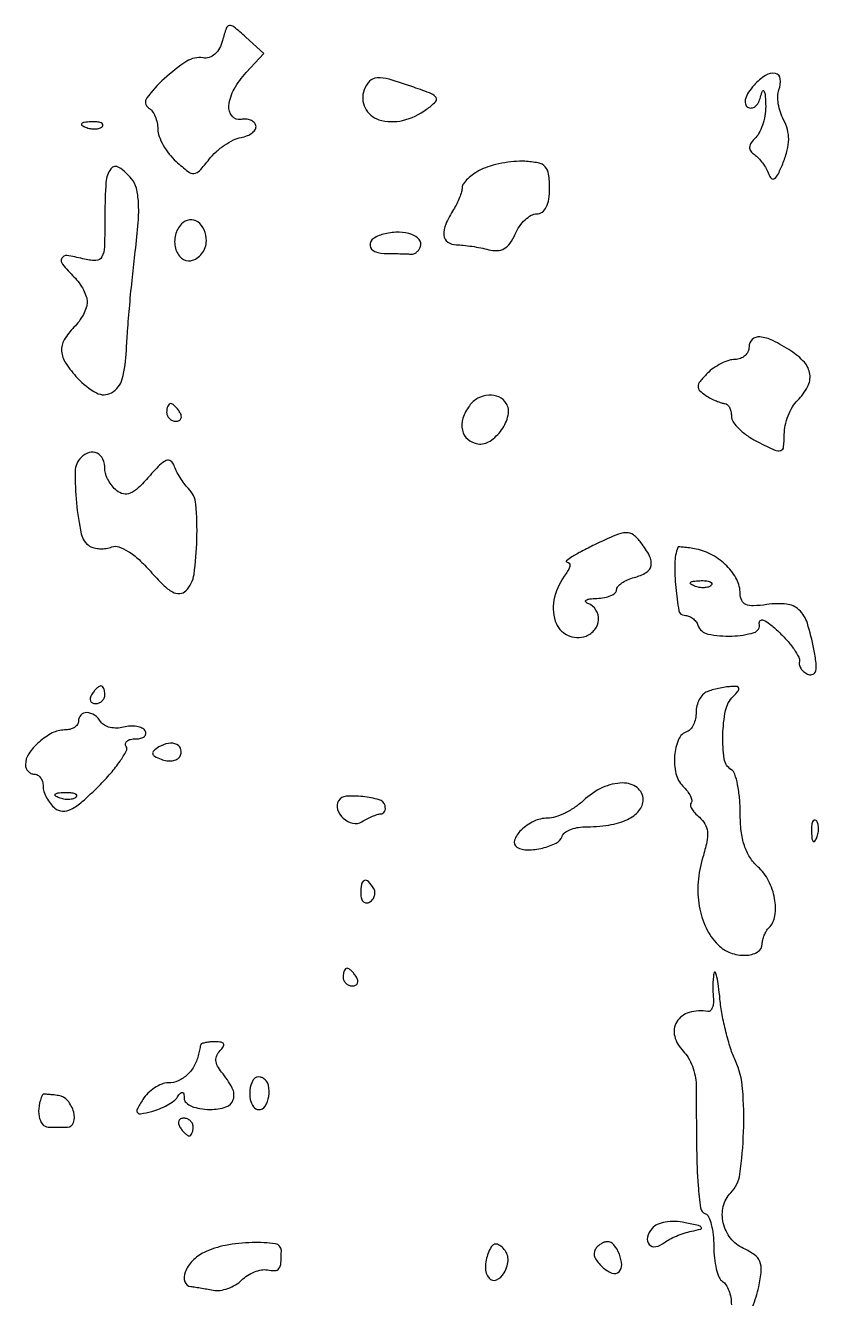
# Model space of a CAD drawing. Extents: x 0 to 5034, y 0 to 2560.
# Drawn here: x 3753 to 3842.9, y 1785.6 to 1929.9 of the extents above; entities that cross this region are included whole.
import ezdxf

# ---------------------------------------------------------------- set-up
doc = ezdxf.new("R2010")
doc.units = 0

msp = doc.modelspace()

# ---------------------------------------------------------------- linework, layer by layer
for points in [[(3775.329646, 1928.152567, -0.060496), (3774.980294, 1927.269257, -0.085868), (3774.457595, 1926.607844, -0.101381), (3773.816801, 1926.233574, -0.121531), (3773.122576, 1926.174648, 0.184631), (3771.286789, 1925.787295, 0.041938), (3768.722348, 1923.809613, 0.046331), (3766.7433, 1921.631044, 0.441207), (3766.950601, 1920.53053, -0.100859), (3767.352703, 1920.152454, -0.052089), (3767.691739, 1919.547846, -0.048772), (3767.922177, 1918.827248, -0.05306), (3768, 1918.095971, 0.089138), (3768.147126, 1917.277255, 0.039984), (3768.609984, 1916.282583, 0.037918), (3769.281956, 1915.281704, 0.042068), (3770.076541, 1914.430731, 0.017188), (3771.428688, 1913.289077, 0.185785), (3772.099816, 1913.081886, 0.19305), (3772.723135, 1913.382485, 0.01878), (3773.826541, 1914.685913, -0.04196), (3774.609017, 1915.52787, -0.034085), (3775.575032, 1916.293177, -0.035266), (3776.569528, 1916.877661, -0.071735), (3777.428887, 1917.16017, 0.050725), (3778.149042, 1917.363947, 0.07384), (3778.719353, 1917.693925, 0.097592), (3779.057966, 1918.092462, 0.189594), (3779.11331, 1918.5, 0.138696), (3778.909987, 1918.858935, 0.095695), (3778.519296, 1919.119935, 0.082174), (3778.001, 1919.243573, 0.068165), (3777.434423, 1919.206163, -0.279608), (3776.41062, 1919.572055, -0.200436), (3776.058293, 1920.76738, -0.09928), (3776.654074, 1922.647306, -0.062424), (3778.015518, 1924.516518), (3780.031035, 1926.661938), (3777.972588, 1928.524808, 0.010366), (3776.618733, 1929.699907, 0.211581), (3776.109416, 1929.844759, 0.283297), (3775.746737, 1929.544174, 0.017712)], [(3791.380002, 1922.547887, 0.21145), (3791.482663, 1920.510788, 0.203388), (3793.063202, 1919.173071, 0.135453), (3795.744449, 1919.087744, 0.098799), (3798.462221, 1920.348717, 0.03182), (3799.46309, 1921.183203, 0.348174), (3799.532405, 1921.667732, 0.169302), (3799.022867, 1922.10337, 0.00913), (3797.004127, 1922.848717, 0.011375), (3794.213098, 1923.751014, 0.086054), (3792.843145, 1923.913765, 0.190102), (3792.004076, 1923.529804, 0.100211)], [(3835.568504, 1923.075696, 0.037789), (3834.944957, 1922.2723, 0.076855), (3834.611807, 1921.54793, 0.120228), (3834.589755, 1920.973266, 0.206948), (3834.859175, 1920.587034, 0.170547), (3835.272132, 1920.496539, 0.138119), (3835.693013, 1920.672807, 0.100654), (3836.059359, 1921.108589, 0.060888), (3836.308317, 1921.737757, -0.026519), (3836.522464, 1922.410471, -0.595795), (3836.682899, 1922.432252, -0.138829), (3836.81339, 1922.080458, -0.00846), (3836.883999, 1920.95, -0.044885), (3836.836734, 1919.882565, -0.038676), (3836.601193, 1918.784331, -0.040511), (3836.226407, 1917.816795, -0.08391), (3835.758359, 1917.158359, 0.043773), (3835.245389, 1916.546748, 0.134216), (3835.064798, 1916.041981, 0.178726), (3835.188926, 1915.605341, 0.091386), (3835.608415, 1915.208359, -0.058781), (3836.065156, 1914.829084, -0.031696), (3836.535333, 1914.267456, -0.03109), (3836.947672, 1913.62622, -0.042331), (3837.230859, 1913, 0.120251), (3837.543457, 1912.522287, 0.372141), (3837.89912, 1912.508237, 0.113451), (3838.324966, 1913.043744, 0.01687), (3838.880946, 1914.315475, 0.033069), (3839.33901, 1915.734259, 0.059429), (3839.4943, 1916.946013, 0.067445), (3839.354334, 1918.05143, 0.057755), (3838.923139, 1919.143616, -0.04391), (3838.550385, 1920.016408, -0.039366), (3838.31907, 1920.973325, -0.041541), (3838.251317, 1921.869568, -0.089948), (3838.379323, 1922.546116, 0.116595), (3838.549045, 1923.802595, 0.333248), (3837.988923, 1924.414525, 0.194266), (3836.870243, 1924.190636, 0.063574)], [(3759.8125, 1918.316886, 0.051402), (3760.359369, 1918.160852, 0.05415), (3760.916927, 1918.123424, 0.060344), (3761.402231, 1918.202593, 0.126455), (3761.729167, 1918.395833, 0.296942), (3761.77538, 1918.614691, 0.208169), (3761.592839, 1918.799335, 0.077125), (3761.112848, 1918.910055, 0.028489), (3760.416667, 1918.921053, 0.018894), (3759.670344, 1918.862007, 0.168741), (3759.37858, 1918.720685, 0.470617), (3759.395823, 1918.538436, 0.054073)], [(3762, 1908.391592, -0.006409), (3761.953456, 1904.760599, -0.11033), (3761.66653, 1903.614974, -0.290193), (3760.989308, 1903.208338, -0.055503), (3759.5, 1903.410644, 0.025653), (3757.696344, 1903.766154, 0.32611), (3757.120498, 1903.461107, 0.294814), (3757.202874, 1902.779166, 0.022954), (3758.5, 1901.357143, -0.040041), (3759.074018, 1900.683011, -0.035483), (3759.559375, 1899.899107, -0.037213), (3759.894094, 1899.126992, -0.083862), (3760, 1898.5, -0.083862), (3759.894094, 1897.873008, -0.037213), (3759.559375, 1897.100893, -0.035483), (3759.074018, 1896.316989, -0.040041), (3758.5, 1895.642857, 0.063363), (3757.399002, 1894.220837, 0.151897), (3757.097251, 1892.936692, 0.129719), (3757.562466, 1891.572674, 0.040857), (3758.908972, 1889.867332, 0.079806), (3761.038556, 1888.209436, 0.259998), (3762.763382, 1888.220666, 0.203414), (3763.966947, 1889.790152, 0.053138), (3764.441146, 1893, -0.008642), (3764.568103, 1895.194879, -0.003586), (3764.812153, 1898.156007, -0.003546), (3765.118983, 1901.325876, -0.00457), (3765.448113, 1904.233215, 0.010969), (3765.778868, 1907.532097, 0.032654), (3765.807713, 1909.802098, 0.049087), (3765.565076, 1911.400217, 0.111446), (3765.013931, 1912.483215, 0.073304), (3763.593913, 1913.758436, 0.39979), (3762.668931, 1913.594634, 0.143628), (3762.118735, 1912.085359, 0.016068)], [(3804.640856, 1913.508267, 0.033406), (3803.820342, 1913.02831, 0.040301), (3803.124378, 1912.469388, 0.04469), (3802.635114, 1911.916355, 0.156047), (3802.484687, 1911.470467, -0.066171), (3802.413823, 1910.994918, -0.023686), (3802.192881, 1910.34445, -0.023014), (3801.880073, 1909.645531, -0.025217), (3801.512808, 1909, 0.040451), (3800.631158, 1907.334382, 0.122339), (3800.425018, 1906.077039, 0.221305), (3800.86538, 1905.301748, 0.153805), (3801.838484, 1904.986345, -0.023453), (3802.617654, 1904.943358, -0.011651), (3803.59943, 1904.81968, -0.011538), (3804.612994, 1904.643932, -0.016602), (3805.5, 1904.438149, 0.07507), (3806.47594, 1904.329068, 0.123856), (3807.267895, 1904.561099, 0.108571), (3807.92512, 1905.170619, 0.049122), (3808.5, 1906.201803, -0.04911), (3808.990065, 1907.080899, -0.052714), (3809.632188, 1907.824905, -0.059009), (3810.32193, 1908.333701, -0.130147), (3810.95, 1908.5, 0.160347), (3811.563544, 1908.701952, 0.118858), (3812.025636, 1909.252556, 0.07966), (3812.30995, 1910.163186, 0.035926), (3812.4, 1911.414828, 0.034232), (3812.291321, 1913.00033, 0.153549), (3811.898517, 1913.831259, 0.15904), (3811.109659, 1914.271527, 0.037483), (3809.590856, 1914.452627, 0.034329), (3808.358841, 1914.421964, 0.023754), (3806.978022, 1914.225947, 0.024035), (3805.662946, 1913.908894, 0.044492)], [(3770.6875, 1907.354167, 0.139875), (3769.991789, 1906.102924, 0.120414), (3770.00714, 1904.593531, 0.150235), (3770.685979, 1903.48154, 0.232753), (3771.75, 1903.190371, 0.098819), (3772.418387, 1903.462969, 0.081012), (3772.985938, 1903.987389, 0.079116), (3773.367985, 1904.677995, 0.087068), (3773.5, 1905.430362, 0.098108), (3773.247627, 1906.704185, 0.145948), (3772.536784, 1907.581376, 0.185843), (3771.595341, 1907.804219, 0.16403)], [(3793.75, 1906.242116, 0.083557), (3792.43486, 1905.708691, 0.290205), (3792.05056, 1904.920886, 0.289456), (3792.598837, 1904.235278, 0.083375), (3794, 1904, -0.003363), (3794.818868, 1903.994493, -0.003516), (3795.625469, 1903.977969, -0.003377), (3796.32196, 1903.954091, -0.015516), (3796.725, 1903.925, 0.123039), (3797.025881, 1903.967943, 0.078353), (3797.330228, 1904.15162, 0.070601), (3797.591741, 1904.443581, 0.067032), (3797.767264, 1904.801793, 0.262132), (3797.617533, 1905.576263, 0.131458), (3796.771817, 1906.161919, 0.084018), (3795.368473, 1906.412379, 0.056955)], [(3835, 1893.411516, -0.110551), (3834.879468, 1892.873033, -0.099966), (3834.538393, 1892.414633, -0.094867), (3834.028555, 1892.107166, -0.088607), (3833.428571, 1892, 0.078666), (3832.712241, 1891.886596, 0.038036), (3831.851467, 1891.532717, 0.036509), (3830.991021, 1891.018023, 0.043362), (3830.266392, 1890.409249, 0.023799), (3829.445484, 1889.50624, 0.155863), (3829.220665, 1888.944968, 0.220662), (3829.402071, 1888.466823, 0.052415), (3830.087821, 1887.924562, 0.020778), (3830.683521, 1887.581271, 0.020796), (3831.305485, 1887.288721, 0.02116), (3831.868137, 1887.079656, 0.07339), (3832.25, 1887.015313, -0.181256), (3832.536379, 1886.901251, -0.088621), (3832.779687, 1886.585388, -0.069538), (3832.944591, 1886.120299, -0.050514), (3833, 1885.573242, 0.153729), (3833.205137, 1884.921808, 0.047084), (3833.88125, 1884.125968, 0.042146), (3834.851867, 1883.327787, 0.035324), (3836, 1882.649887, 0.009194), (3837.937403, 1881.727473, 0.177764), (3838.590195, 1881.679005, 0.306703), (3838.926787, 1882.080357, 0.025674), (3839, 1883.505216, -0.054294), (3839.110049, 1884.51568, -0.038615), (3839.440625, 1885.606889, -0.039126), (3839.925344, 1886.611463, -0.064496), (3840.5, 1887.357143, 0.073451), (3841.637676, 1888.889122, 0.157579), (3841.897607, 1890.321346, 0.151693), (3841.271281, 1891.672212, 0.066524), (3839.75, 1892.960629, 0.026309), (3837.682962, 1894.136599, 0.092765), (3836.219881, 1894.556745, 0.21702), (3835.36453, 1894.261114, 0.205473)], [(3803.311092, 1886.75, 0.082988), (3802.577636, 1885.327318, 0.132522), (3802.513904, 1883.969423, 0.162788), (3803.124188, 1882.949823, 0.141679), (3804.261285, 1882.432157, 0.185809), (3805.649575, 1882.745083, 0.092488), (3806.95901, 1884.02392, 0.094133), (3807.702983, 1885.667508, 0.200348), (3807.487227, 1887.020667, 0.149347), (3806.660815, 1887.746539, 0.122847), (3805.500808, 1887.957321, 0.111069), (3804.28292, 1887.59925, 0.105896)], [(3769, 1886, 0.105053), (3769.081062, 1885.618444, 0.099167), (3769.311086, 1885.29375, 0.09642), (3769.654762, 1885.076123, 0.093332), (3770.059017, 1885, 0.108972), (3770.413961, 1885.078288, 0.182303), (3770.6254, 1885.29375, 0.161196), (3770.656512, 1885.6179, 0.082592), (3770.5, 1886, 0.029505), (3770.231006, 1886.382774, 0.035638), (3769.933975, 1886.70625, 0.038439), (3769.65171, 1886.934461, 0.151918), (3769.440983, 1887, 0.210953), (3769.272352, 1886.92554, 0.081139), (3769.129539, 1886.70625, 0.061769), (3769.032345, 1886.382849, 0.042167)], [(3759.298396, 1880.898396, 0.19492), (3758.62992, 1879.319, 0.028069), (3758.775533, 1875.747681, 0.027814), (3759.318004, 1872.217819, 0.202776), (3760.275603, 1870.84252, 0.084048), (3760.781902, 1870.631593, 0.047394), (3761.44325, 1870.543568, 0.045589), (3762.147377, 1870.581283, 0.055502), (3762.785893, 1870.748081, -0.176761), (3763.577142, 1870.761137, -0.057622), (3764.646331, 1870.246604, -0.045439), (3765.871667, 1869.306452, -0.02695), (3767.156638, 1867.985622, 0.018026), (3768.610857, 1866.436466, 0.070079), (3769.66268, 1865.651668, 0.141182), (3770.48378, 1865.467553, 0.183382), (3771.18126, 1865.78126, 0.163294), (3772.106536, 1867.641013, 0.028283), (3772.43042, 1871.611873, 0.027772), (3772.308384, 1875.586265, 0.176595), (3771.469553, 1877.38759, -0.034204), (3770.99467, 1877.932303, -0.021894), (3770.517153, 1878.623064, -0.02199), (3770.10692, 1879.344389, -0.037863), (3769.8396, 1879.9812, 0.162746), (3769.466554, 1880.47765, 0.260836), (3768.952532, 1880.525808, 0.093542), (3768.196577, 1880.004821, 0.016284), (3767.012298, 1878.729154, -0.022555), (3765.787549, 1877.442627, -0.089421), (3764.882139, 1876.840953, -0.156124), (3764.103927, 1876.764122, -0.120931), (3763.333412, 1877.138256, -0.051525), (3762.82319, 1877.659082, -0.042387), (3762.39169, 1878.307136, -0.044084), (3762.096415, 1878.978055, -0.081803), (3762, 1879.563428, 0.103388), (3761.764454, 1880.690385, 0.176747), (3761.10888, 1881.377423, 0.19223), (3760.210093, 1881.448684, 0.121769)], [(3817.5, 1870.986592, 0.008615), (3816.023629, 1870.246848, 0.019103), (3814.931281, 1869.621522, 0.032693), (3814.322085, 1869.183395, 0.689238), (3814.372445, 1869.033931, -0.212731), (3814.618005, 1868.912854, -0.19418), (3814.704491, 1868.64278, -0.102629), (3814.587237, 1868.232264, -0.043974), (3814.277679, 1867.75, 0.103357), (3812.964544, 1865.049255, 0.139291), (3813.046275, 1862.34628, 0.204922), (3814.427997, 1860.74289, 0.208359), (3816.528939, 1860.649478, 0.134209), (3817.532236, 1861.385972, 0.153918), (3817.955566, 1862.492802, 0.162771), (3817.658636, 1863.596332, 0.151572), (3816.75, 1864.337719, -0.134342), (3816.492009, 1864.534095, -0.451325), (3816.528125, 1864.717133, -0.102704), (3816.953487, 1864.859693, -0.020908), (3817.75, 1864.921053, 0.0373), (3818.611594, 1865.015898, 0.055042), (3819.339063, 1865.236299, 0.071072), (3819.837324, 1865.53909, 0.224363), (3820, 1865.883369, -0.181596), (3820.141258, 1866.259476, -0.059916), (3820.5875, 1866.660882, -0.050447), (3821.234516, 1867.024544, -0.038887), (3822, 1867.289749, 0.069093), (3823.349317, 1867.850307, 0.216399), (3823.90089, 1868.634699, 0.169857), (3823.737853, 1869.71442, 0.040968), (3822.75, 1871.261531, 0.069465), (3821.898964, 1872.106704, 0.175663), (3821.076713, 1872.356969, 0.088645), (3819.922721, 1872.087804, 0.010322)], [(3826.927666, 1870.692582, 0.086558), (3826.586919, 1868.887841, 0.027429), (3826.699413, 1866.140285, 0.020169), (3827.059996, 1863.507215, 0.363578), (3827.666667, 1862.999402, -0.088547), (3828.140768, 1862.915029, -0.069762), (3828.601149, 1862.668251, -0.069363), (3828.978339, 1862.302608, -0.085378), (3829.209586, 1861.871241, 0.269129), (3830.335211, 1860.877509, 0.056308), (3833.061661, 1860.64534, 0.064195), (3835.567933, 1861.038907, 0.39771), (3836.167615, 1862.062964, -0.283189), (3836.27949, 1862.395401, -0.281956), (3836.627266, 1862.446044, -0.069106), (3837.351253, 1862.009076, -0.018204), (3838.373367, 1861.117255, -0.023053), (3839.330157, 1860.132248, -0.030023), (3840.105486, 1859.142967, -0.030677), (3840.631805, 1858.271622, -0.173331), (3840.705752, 1857.742255, 0.121703), (3840.721367, 1857.328835, 0.085427), (3840.925004, 1856.907714, 0.077359), (3841.282245, 1856.543155, 0.072494), (3841.741071, 1856.294643, 0.200199), (3842.256793, 1856.3171, 0.235006), (3842.557911, 1856.69681, 0.082809), (3842.596787, 1857.587977, 0.01646), (3842.350358, 1859.169643, 0.029803), (3841.6103, 1862.103852, 0.127228), (3840.659022, 1863.622008, 0.166291), (3839.243813, 1864.268286, 0.061213), (3837.018981, 1864.216094, -0.024326), (3835.502576, 1864.068409, -0.110114), (3834.632196, 1864.218624, -0.192589), (3834.167826, 1864.669598, -0.105264), (3834, 1865.457929, 0.120044), (3833.614009, 1867.042476, 0.075622), (3832.488071, 1868.590483, 0.070889), (3830.861994, 1869.82523, 0.079582), (3829.017353, 1870.496658, 0.009251), (3828.238772, 1870.631711, 0.014943), (3827.571349, 1870.71447, 0.008691), (3827.025383, 1870.7561, 0.328679)], [(3830.729167, 1866.395833, -0.126455), (3830.402231, 1866.202593, -0.060344), (3829.916927, 1866.123424, -0.05415), (3829.359369, 1866.160852, -0.051402), (3828.8125, 1866.316886, -0.054073), (3828.395823, 1866.538436, -0.470617), (3828.37858, 1866.720685, -0.168741), (3828.670344, 1866.862007, -0.018894), (3829.416667, 1866.921053, -0.028489), (3830.112848, 1866.910055, -0.077125), (3830.592839, 1866.799335, -0.208169), (3830.77538, 1866.614691, -0.296942)], [(3760.5, 1854, 0.082592), (3760.343488, 1853.6179, 0.161196), (3760.3746, 1853.29375, 0.182303), (3760.586039, 1853.078288, 0.108972), (3760.940983, 1853, 0.093332), (3761.345238, 1853.076123, 0.09642), (3761.688914, 1853.29375, 0.099167), (3761.918938, 1853.618444, 0.105053), (3762, 1854, 0.042167), (3761.967655, 1854.382849, 0.061769), (3761.870461, 1854.70625, 0.081139), (3761.727648, 1854.92554, 0.210953), (3761.559017, 1855, 0.151918), (3761.34829, 1854.934461, 0.038439), (3761.066025, 1854.70625, 0.035638), (3760.768994, 1854.382774, 0.029505)], [(3830.25, 1854.337719, 0.109745), (3829.77178, 1854.009045, 0.064843), (3829.367188, 1853.442955, 0.060083), (3829.093179, 1852.738602, 0.062829), (3829, 1852, -0.051483), (3828.925025, 1851.27378, -0.057522), (3828.70334, 1850.606322, -0.065634), (3828.376798, 1850.093116, -0.138703), (3827.990092, 1849.830031, 0.215399), (3827.016745, 1848.930392, 0.081041), (3826.567788, 1847.085306, 0.076014), (3826.719409, 1845.06142, 0.140638), (3827.512061, 1843.630796, -0.032485), (3828.01086, 1843.062602, -0.04999), (3828.35567, 1842.507215, -0.064499), (3828.513204, 1842.042591, -0.250945), (3828.428215, 1841.761548, 0.255663), (3828.349564, 1841.492889, 0.075695), (3828.508666, 1841.078898, 0.055387), (3828.862069, 1840.592842, 0.034699), (3829.371284, 1840.106825, -0.08798), (3830.010891, 1839.351397, -0.110825), (3830.286502, 1838.479927, -0.074233), (3830.213351, 1837.313573, -0.021742), (3829.760331, 1835.570748, 0.055427), (3829.229184, 1832.764215, 0.062253), (3829.361093, 1830.020782, 0.067182), (3830.133984, 1827.579022, 0.086385), (3831.486629, 1825.656228, 0.107628), (3832.890336, 1824.754578, 0.094689), (3834.609629, 1824.463481, 0.126566), (3835.970925, 1824.844466, 0.267659), (3836.5, 1825.761996, -0.058752), (3836.55484, 1826.227095, -0.038992), (3836.720313, 1826.73894, -0.039042), (3836.962775, 1827.21784, -0.059742), (3837.25, 1827.583333, 0.16106), (3837.936679, 1828.948578, 0.08154), (3837.9054, 1830.894346, 0.074446), (3837.219154, 1832.914888, 0.090043), (3836, 1834.5, -0.067949), (3835.092657, 1835.578236, -0.061787), (3834.472234, 1836.894606, -0.051383), (3834.115211, 1838.534668, -0.027924), (3834, 1840.595971, 0.021678), (3833.926847, 1842.282408, 0.028622), (3833.70625, 1843.804502, 0.028675), (3833.388559, 1845.006033, 0.177169), (3833, 1845.5, -0.221229), (3832.197592, 1846.719999, -0.042632), (3832.031805, 1849.429068, -0.043962), (3832.343901, 1852.205025, -0.147448), (3833.2, 1853.8, 0.020645), (3833.770546, 1854.419712, 0.234736), (3833.847917, 1854.733553, 0.329434), (3833.641502, 1854.912741, 0.033218), (3832.95, 1854.921053, 0.024257), (3832.303891, 1854.854335, 0.015346), (3831.55875, 1854.717133, 0.015408), (3830.833271, 1854.536831, 0.027287)], [(3759, 1851, -0.154765), (3758.879052, 1850.618614, -0.09778), (3758.538393, 1850.29375, -0.080164), (3758.02945, 1850.074515, -0.061768), (3757.428571, 1850, 0.12032), (3756.033272, 1849.659302, 0.061744), (3754.540789, 1848.633171, 0.062678), (3753.379177, 1847.308649, 0.149799), (3753, 1846.071429, 0.09221), (3753.076077, 1845.662416, 0.096076), (3753.29375, 1845.314732, 0.099376), (3753.618459, 1845.082053, 0.106313), (3754, 1845, -0.136626), (3754.381339, 1844.893816, -0.100269), (3754.70625, 1844.595343, -0.086403), (3754.924963, 1844.148899, -0.070908), (3755, 1843.622445, 0.079436), (3755.097307, 1843.013824, 0.044285), (3755.394215, 1842.322377, 0.042787), (3755.828481, 1841.659008, 0.053281), (3756.342009, 1841.131121, 0.163956), (3757.192454, 1840.803508, 0.128513), (3758.164668, 1841.013716, 0.064337), (3759.433983, 1841.876633, 0.014962), (3761.314823, 1843.648156, 0.017983), (3762.667524, 1845.101827, 0.027381), (3763.722853, 1846.465189, 0.02586), (3764.427855, 1847.609245, 0.269809), (3764.413797, 1848.13948, -0.179761), (3764.348498, 1848.465203, -0.187901), (3764.513489, 1848.747222, -0.115014), (3764.917893, 1848.938083, -0.053034), (3765.5, 1849, 0.056284), (3766.079721, 1849.065466, 0.12142), (3766.478233, 1849.266173, 0.190163), (3766.635256, 1849.562884, 0.167665), (3766.558021, 1849.90612, 0.147827), (3766.205965, 1850.217206, 0.065833), (3765.608457, 1850.401178, 0.056882), (3764.874889, 1850.440514, 0.048966), (3764.111863, 1850.319002, -0.058638), (3763.340578, 1850.211384, -0.062485), (3762.582409, 1850.289993, -0.070112), (3761.950743, 1850.533626, -0.127969), (3761.553842, 1850.912882, 0.101444), (3760.835253, 1851.675365, 0.145701), (3759.960845, 1851.968502, 0.211073), (3759.283325, 1851.696366, 0.195644)], [(3768.118408, 1848.07318, 0.03936), (3767.533274, 1847.644526, 0.268353), (3767.419978, 1847.319611, 0.227867), (3767.64177, 1847.0198, 0.029854), (3768.384129, 1846.682837, 0.058511), (3769.018371, 1846.521214, 0.067768), (3769.641177, 1846.522896, 0.078711), (3770.158376, 1846.680128, 0.142196), (3770.484287, 1846.974576, 0.191013), (3770.62606, 1847.771326, 0.23802), (3770.165803, 1848.353794, 0.152732), (3769.196475, 1848.482104, 0.095806)], [(3758.729167, 1842.395833, -0.126455), (3758.402231, 1842.202593, -0.060344), (3757.916927, 1842.123424, -0.05415), (3757.359369, 1842.160852, -0.051402), (3756.8125, 1842.316886, -0.054073), (3756.395823, 1842.538436, -0.470617), (3756.37858, 1842.720685, -0.168741), (3756.670344, 1842.862007, -0.018894), (3757.416667, 1842.921053, -0.028489), (3758.112848, 1842.910055, -0.077125), (3758.592839, 1842.799335, -0.208169), (3758.77538, 1842.614691, -0.296942)], [(3816.230375, 1842, -0.039256), (3815.267337, 1841.234592, -0.034003), (3814.15042, 1840.5875, -0.035489), (3813.052789, 1840.141215, -0.07897), (3812.164258, 1840, 0.112476), (3810.633102, 1839.65115, 0.077779), (3809.16432, 1838.639242, 0.114744), (3808.416518, 1837.507244, 0.366147), (3808.701442, 1836.718546, 0.135674), (3809.903093, 1836.408574, 0.054614), (3811.599567, 1836.624105, 0.054848), (3813.14478, 1837.179544, 0.201249), (3813.815181, 1837.945544, -0.151511), (3814.106009, 1838.350785, -0.061682), (3814.699876, 1838.694265, -0.053382), (3815.478388, 1838.930403, -0.045415), (3816.333333, 1839.013655, 0.035442), (3819.121777, 1839.229231, 0.072027), (3821.222925, 1839.860404, 0.106273), (3822.52826, 1840.847333, 0.179818), (3823, 1842.116631, 0.23781), (3822.320126, 1843.465237, 0.165006), (3820.664444, 1843.995301, 0.106499), (3818.389672, 1843.464056, 0.077253)], [(3788.492878, 1841.988476, 0.218443), (3788.370293, 1841.000497, 0.133552), (3789.017951, 1839.994972, 0.12808), (3790.109147, 1839.429273, 0.199652), (3791.138197, 1839.606572, -0.021502), (3791.714617, 1839.937944, -0.021174), (3792.320283, 1840.220424, -0.021611), (3792.870887, 1840.42194, -0.071928), (3793.25, 1840.484687, 0.136088), (3793.515727, 1840.564252, 0.13196), (3793.70625, 1840.770019, 0.110612), (3793.789112, 1841.076298, 0.07647), (3793.75, 1841.434527, 0.265472), (3793.098439, 1842.092675, 0.041642), (3791.235504, 1842.447516, 0.041766), (3789.327854, 1842.488535, 0.243455)], [(3842.078947, 1838.416667, 0.018894), (3842.137993, 1837.670344, 0.168741), (3842.279315, 1837.37858, 0.470617), (3842.461564, 1837.395823, 0.054073), (3842.683114, 1837.8125, 0.051402), (3842.839148, 1838.359369, 0.05415), (3842.876576, 1838.916927, 0.060344), (3842.797407, 1839.402231, 0.126455), (3842.604167, 1839.729167, 0.296942), (3842.385309, 1839.77538, 0.208169), (3842.200665, 1839.592839, 0.077125), (3842.089945, 1839.112848, 0.028489)], [(3791, 1831.440983, 0.067432), (3791.074611, 1830.890269, 0.140899), (3791.298542, 1830.524436, 0.190788), (3791.63036, 1830.397824, 0.136093), (3792.016312, 1830.510081, 0.090427), (3792.360589, 1830.820631, 0.095498), (3792.565079, 1831.22714, 0.099685), (3792.598899, 1831.665803, 0.108373), (3792.457295, 1832.069098, 0.050477), (3791.86686, 1832.838655, 0.315493), (3791.407182, 1832.933879, 0.25701), (3791.085158, 1832.519563, 0.039415)], [(3789, 1822, 0.105053), (3789.081062, 1821.618444, 0.099167), (3789.311086, 1821.29375, 0.09642), (3789.654762, 1821.076123, 0.093332), (3790.059017, 1821, 0.108972), (3790.413961, 1821.078288, 0.182303), (3790.6254, 1821.29375, 0.161196), (3790.656512, 1821.6179, 0.082592), (3790.5, 1822, 0.029505), (3790.231006, 1822.382774, 0.035638), (3789.933975, 1822.70625, 0.038439), (3789.65171, 1822.934461, 0.151918), (3789.440983, 1823, 0.210953), (3789.272352, 1822.92554, 0.081139), (3789.129539, 1822.70625, 0.061769), (3789.032345, 1822.382849, 0.042167)], [(3772.875, 1814.333333, 0.022976), (3772.817611, 1814.155903, 0.006677), (3772.745502, 1813.877604, 0.006696), (3772.67258, 1813.561588, 0.007112), (3772.609687, 1813.25, -0.078366), (3772.165037, 1811.998402, -0.078737), (3771.357312, 1810.946673, -0.083561), (3770.312661, 1810.244202, -0.106717), (3769.18153, 1810, 0.092848), (3768.444054, 1809.861863, 0.052652), (3767.633738, 1809.444591, 0.050085), (3766.878091, 1808.832491, 0.057973), (3766.300297, 1808.109245, 0.015325), (3765.658289, 1807.007458, 0.293898), (3765.686586, 1806.62959, 0.285606), (3766.044849, 1806.491476, 0.014722), (3767.309751, 1806.771529, 0.034381), (3768.202117, 1807.063358, 0.031614), (3769.072429, 1807.48163, 0.0331), (3769.800202, 1807.955735, 0.083487), (3770.234687, 1808.412284, -0.029473), (3770.574329, 1808.856308, -0.274601), (3770.793903, 1808.929779, -0.311475), (3770.942298, 1808.771696, -0.034426), (3770.984687, 1808.25, 0.207804), (3771.203924, 1807.761729, 0.084037), (3771.830972, 1807.358647, 0.062092), (3772.770208, 1807.088964, 0.038915), (3773.911516, 1807, 0.075571), (3775.722717, 1807.275321, 0.24643), (3776.553956, 1808.105801, 0.199509), (3776.433657, 1809.420864, 0.05196), (3775.229963, 1811.222912, -0.052491), (3774.769871, 1811.913294, -0.103384), (3774.590388, 1812.544784, -0.122385), (3774.691292, 1813.123322, -0.092554), (3775.057127, 1813.657127, 0.052533), (3775.421993, 1814.107928, 0.269791), (3775.436956, 1814.416667, 0.234907), (3775.168395, 1814.612782, 0.042348), (3774.533333, 1814.666667, 0.020337), (3773.936866, 1814.642396, 0.029264), (3773.413698, 1814.56875, 0.028952), (3773.010776, 1814.46318, 0.22832)], [(3778.754232, 1810.266312, 0.084697), (3778.436116, 1809.221291, 0.082939), (3778.479003, 1808.121909, 0.104464), (3778.84371, 1807.288862, 0.234312), (3779.437328, 1806.972506, 0.26629), (3780.162879, 1807.360605, 0.1021), (3780.575922, 1808.472687, 0.093314), (3780.533019, 1809.735512, 0.201974), (3779.980032, 1810.512341, 0.086456), (3779.629461, 1810.652808, 0.102024), (3779.272696, 1810.654687, 0.11056), (3778.965717, 1810.518222, 0.11748)], [(3754.923489, 1808.661516, 0.070158), (3754.53586, 1807.418576, 0.085678), (3754.546467, 1806.202326, 0.117334), (3754.929909, 1805.327907, 0.235182), (3755.588484, 1805), (3756.80568, 1805), (3757.75, 1805, 0.325398), (3758.444171, 1805.505263, 0.147511), (3758.467336, 1806.691883, 0.105528), (3757.789004, 1807.98325, 0.184844), (3756.75, 1808.566187, 0.009048), (3756.073673, 1808.65298, 0.014349), (3755.491587, 1808.700139, 0.008232), (3755.013395, 1808.717208, 0.295045)], [(3770.5, 1805, 0.029505), (3770.768994, 1804.617226, 0.035638), (3771.066025, 1804.29375, 0.038439), (3771.34829, 1804.065539, 0.151918), (3771.559017, 1804, 0.210953), (3771.727648, 1804.07446, 0.081139), (3771.870461, 1804.29375, 0.061769), (3771.967655, 1804.617151, 0.042167), (3772, 1805, 0.105053), (3771.918938, 1805.381556, 0.099167), (3771.688914, 1805.70625, 0.09642), (3771.345238, 1805.923877, 0.093332), (3770.940983, 1806, 0.108972), (3770.586039, 1805.921712, 0.182303), (3770.3746, 1805.70625, 0.161196), (3770.343488, 1805.3821, 0.082592)], [(3824.015026, 1793.518105, 0.109996), (3823.498786, 1792.510844, 0.246199), (3823.687846, 1791.697145, 0.271355), (3824.433473, 1791.441954, 0.120621), (3825.407991, 1791.901068, -0.049291), (3825.967458, 1792.2691, -0.021961), (3826.766722, 1792.644831, -0.021485), (3827.654227, 1792.971372, -0.027182), (3828.5, 1793.192065, 0.015029), (3829.527056, 1793.433572, 0.534994), (3829.593276, 1793.628622, 0.174729), (3829.276067, 1793.831775, 0.00554), (3827.75635, 1794.159787, 0.042425), (3826.60218, 1794.29509, 0.050482), (3825.508677, 1794.219539, 0.057534), (3824.60192, 1793.954077, 0.120156)], [(3773.25, 1790.779505, 0.086733), (3771.926355, 1789.829726, 0.101437), (3771.089162, 1788.532666, 0.177264), (3771.067691, 1787.464987, 0.29253), (3771.75, 1786.923489, -0.012207), (3772.151814, 1786.87256, -0.003138), (3772.798119, 1786.770404, -0.003193), (3773.534179, 1786.644488, -0.003242), (3774.264872, 1786.50979, 0.080686), (3775.047869, 1786.488051, 0.050609), (3775.940978, 1786.701316, 0.049349), (3776.802233, 1787.100637, 0.063242), (3777.492434, 1787.635291, -0.053844), (3778.159941, 1788.172669, -0.047771), (3778.953411, 1788.580486, -0.050559), (3779.747596, 1788.807359, -0.095196), (3780.411984, 1788.79899, 0.056363), (3781.279149, 1788.720899, 0.234933), (3781.73002, 1788.958094, 0.139943), (3781.950703, 1789.568477, 0.017213), (3782, 1791, 0.377247), (3781.326192, 1791.765964, 0.038277), (3778.701311, 1791.900801, 0.04027), (3775.686651, 1791.580987, 0.065891)], [(3805.44417, 1790.715104, 0.087162), (3805.127768, 1789.092009, 0.175111), (3805.542789, 1787.872676, 0.342529), (3806.374897, 1787.672557, 0.160507), (3807.242007, 1788.467959, 0.051479), (3807.595054, 1789.286199, 0.085766), (3807.694582, 1790.028092, 0.098498), (3807.537339, 1790.687422, 0.088963), (3807.136407, 1791.263593, 0.068838), (3806.608662, 1791.663074, 0.208943), (3806.170493, 1791.706384, 0.176598), (3805.790095, 1791.409305, 0.047979)], [(3817.570027, 1791.113307, 0.263526), (3817.536037, 1790.224824, 0.086702), (3818.357041, 1789.145004, 0.091396), (3819.465239, 1788.441747, 0.300751), (3820.273108, 1788.606442, 0.215635), (3820.569787, 1789.393126, 0.076928), (3820.304431, 1790.592789, 0.077585), (3819.692218, 1791.647075, 0.226203), (3818.952028, 1792, 0.089674), (3818.59255, 1791.935005, 0.053227), (3818.202043, 1791.739534, 0.051027), (3817.841508, 1791.45248, 0.060786)]]:
    msp.add_lwpolyline(points, format="xyb", close=True)
msp.add_lwpolyline([(3835.380264, 1784.620544, 0.054841), (3836.112773, 1786.897017, 0.026792), (3836.382379, 1788.703265, 0.118833), (3836.231535, 1789.758714, 0.1451), (3835.635833, 1790.515735, 0.047129), (3834.388478, 1791.232767, -0.119913), (3832.913298, 1792.392415, -0.110483), (3832.080741, 1794.13447, -0.11481), (3832.086118, 1796.010284, -0.137699), (3832.937619, 1797.55, 0.162813), (3833.975987, 1799.666811, 0.024527), (3834.378998, 1804.441386, 0.027761), (3834.279215, 1809.345264, 0.088816), (3833.463522, 1812.5, -0.030603), (3832.908538, 1813.93513, -0.015645), (3832.381069, 1815.79375, -0.015486), (3831.955492, 1817.749446, -0.022435), (3831.711593, 1819.5, 0.008689), (3831.547739, 1820.970756, 0.021951), (3831.363269, 1822.03125, 0.061444), (3831.193452, 1822.513073, 0.685598), (3831.052949, 1822.5, 0.043585), (3830.956276, 1821.994368, 0.016303), (3830.906294, 1821.273164, 0.016007), (3830.902661, 1820.479637, 0.018697), (3830.951466, 1819.727793, -0.043431), (3830.961769, 1819.059036, -0.075058), (3830.839962, 1818.517482, -0.11392), (3830.612717, 1818.183842, -0.233229), (3830.31662, 1818.096214, 0.113057), (3828.215158, 1817.981312, 0.187052), (3826.818712, 1816.920585, 0.205336), (3826.57729, 1815.282343, 0.132434), (3827.548257, 1813.5946, -0.06492), (3828.109002, 1812.865698, -0.039075), (3828.582234, 1811.880935, -0.038522), (3828.905282, 1810.809557, -0.053817), (3829.013364, 1809.815661, 0.002885), (3829.061637, 1802.457427, 0.01468), (3829.232334, 1798.365289, 0.018877), (3829.50921, 1795.830449, 0.278062), (3830.055902, 1795.166667, -0.208566), (3830.421266, 1794.825854, -0.039645), (3830.722671, 1793.94494, -0.036309), (3830.930991, 1792.785864, -0.026317), (3831, 1791.475684, 0.027575), (3831.073445, 1790.144952, 0.03405), (3831.29375, 1788.922796, 0.036319), (3831.613494, 1787.954775, 0.157685), (3832, 1787.5, -0.114875), (3832.383702, 1787.118652, -0.049524), (3832.70625, 1786.468871, -0.045465), (3832.925959, 1785.677849, -0.045044), (3833, 1784.85765, 0.146666)], format="xyb")

doc.saveas('drawing.dxf')
